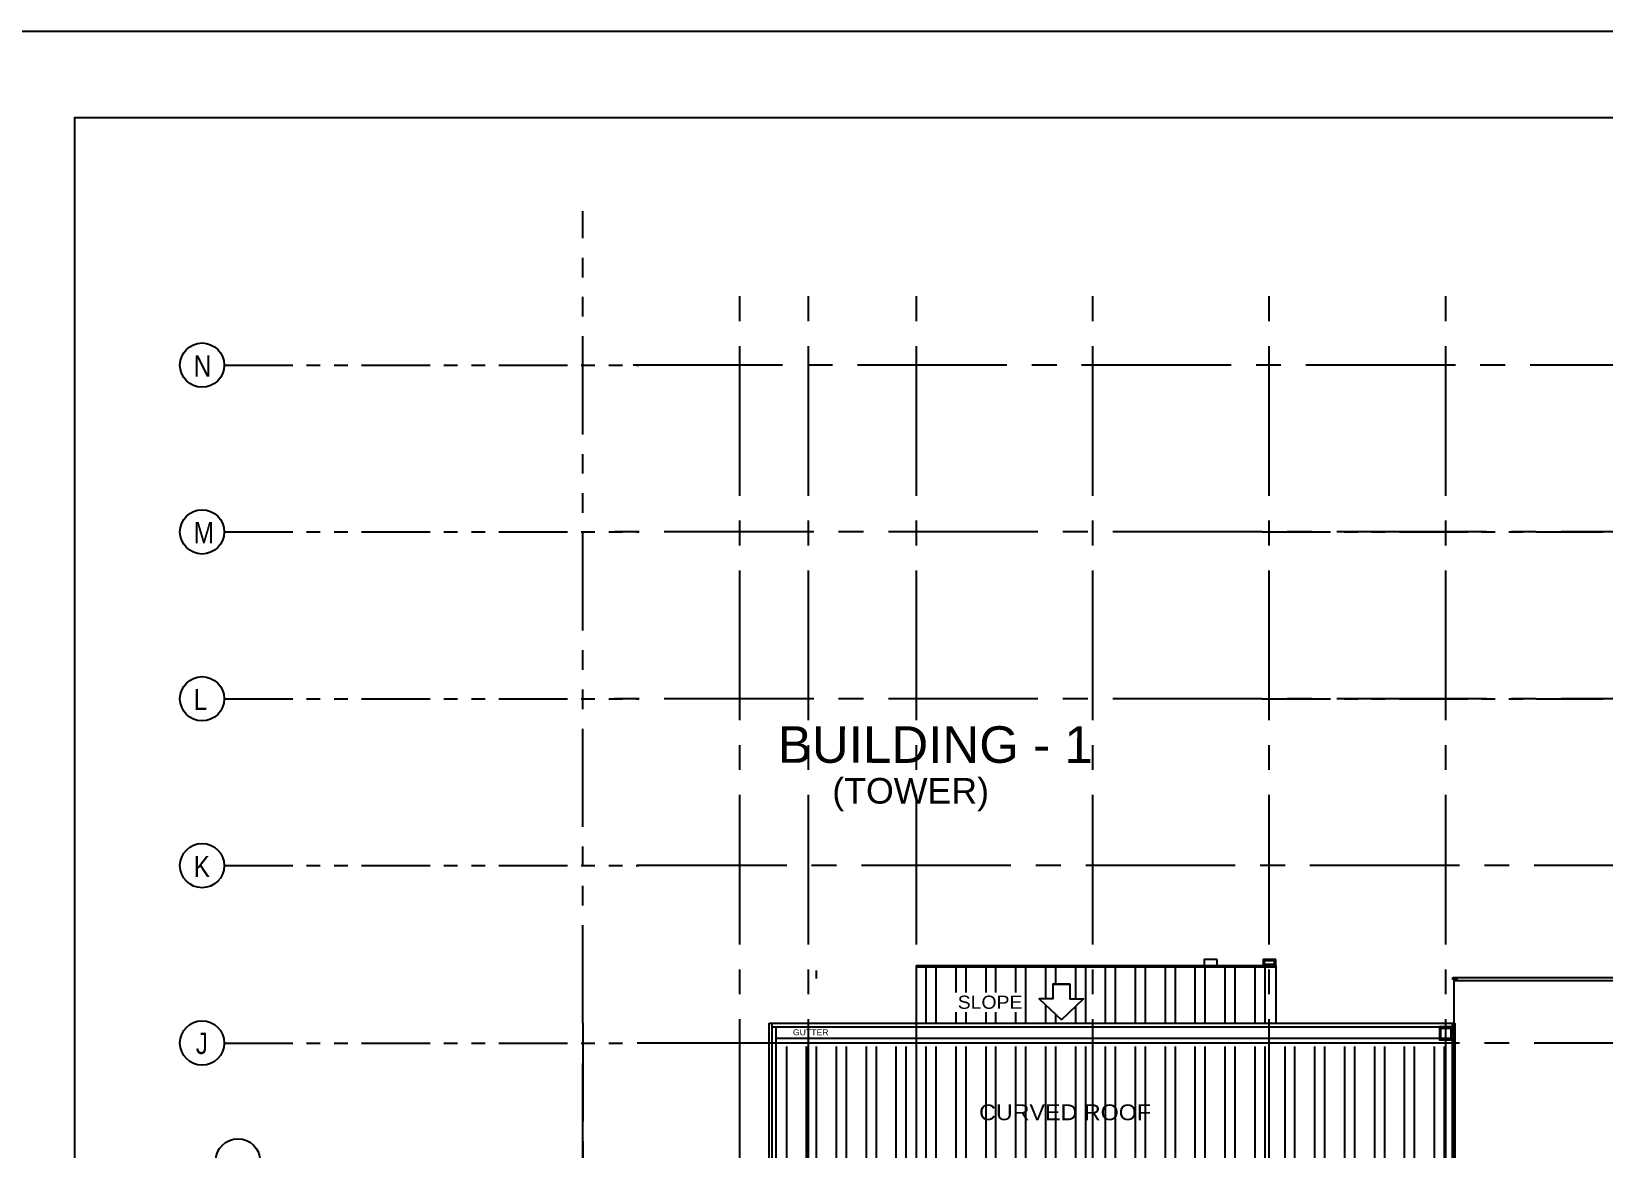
# Model space of a CAD drawing. Header units: millimetres. Extents: x 2148 to 2681, y 758 to 986.
# Drawn here: x 2580.95 to 2621.02, y 957.78 to 986.24 of the extents above; entities that cross this region are included whole.
import ezdxf

# ---------------------------------------------------------------- set-up
doc = ezdxf.new("R2010")
doc.units = ezdxf.units.MM
for name, pattern in [('CENTER2', [28.575, 19.05, -3.175, 3.175, -3.175]), ('PHANTOM2', [1.25, 0.625, -0.125, 0.125, -0.125, 0.125, -0.125]), ('PHANTOMX2', [5, 2.5, -0.5, 0.5, -0.5, 0.5, -0.5])]:
    doc.linetypes.add(name, pattern=pattern)
for name, color, linetype in [('3TX-TITLE', 3, 'Continuous'), ('cladding', 2, 'Continuous'), ('COLUMN', 7, 'Continuous'), ('D', 1, 'Continuous'), ('DIM', 20, 'Continuous'), ('DR', 7, 'Continuous'), ('ELAYOUT', 4, 'Continuous'), ('grid', 241, 'PHANTOMX2'), ('HATCH', 8, 'Continuous'), ('S-COLS', 6, 'Continuous'), ('S_GRID LINES', 252, 'Continuous'), ('TEXT', 6, 'Continuous'), ('wall', 4, 'Continuous')]:
    doc.layers.add(name, color=color, linetype=linetype)
doc.styles.add('ARIALNW', font='ARIALN.TTF')
doc.styles.add('MMTX$0$ESMX$0$X-OPTA1D', font='x-opta1d')
doc.styles.add('SWISS', font='swissl.ttf')
pattern_1 = [(90, (1e-12, -76.2), (-0.762, 6e-17), []), (90, (0.254, -75.946), (-0.762, 6e-17), [])]

# ---------------------------------------------------------------- blocks, each defined once
blk = doc.blocks.new('A$C1DB67A09')
at = {"layer": 'Defpoints', "ltscale": 0.5, "elevation": 0}
blk.add_lwpolyline([(7.292, -83.48), (108.892, -83.48), (108.892, -7.28), (7.292, -7.28)], close=True, dxfattribs=at)
at = {"layer": 'wall', "color": 16, "linetype": 'ByBlock', "ltscale": 1.5, "elevation": 0}
blk.add_lwpolyline([(9.492, -81.28), (106.692, -81.28), (106.692, -9.48), (9.492, -9.48)], close=True, dxfattribs=at)

msp = doc.modelspace()

# ---------------------------------------------------------------- hatches: boundary and pattern name
at = {"layer": 'HATCH', "linetype": 'ByBlock', "ltscale": 0.5}
h = msp.add_hatch(dxfattribs=at)
h.set_pattern_fill('ANSI32', color=256, scale=0.08, angle=45, style=0)
h.paths.add_polyline_path([(2600.754194, 962.2535048), (2600.754194, 961.9636304), (2601.3773331, 962.4123399), (2601.3773331, 962.442268), (2601.3188546, 962.442268)])
h = msp.add_hatch(dxfattribs=at)
h.set_pattern_fill('ANSI32', color=256, scale=0.08, angle=45, style=0)
h.set_pattern_definition(pattern_1)
h.paths.add_polyline_path([(2607.7651285, 961.5981507), (2607.1988268, 961.0664372), (2606.6325251, 961.5981507), (2606.980601, 961.5981507), (2606.980601, 961.9685417), (2607.4170526, 961.9685417), (2607.4170526, 961.5981507)], flags=16)
h.paths.add_polyline_path([(2604.4735153, 961.2589287), (2606.2783153, 961.2589287), (2606.2783153, 961.7629287), (2604.4735153, 961.7629287)], flags=16)
h.paths.add_polyline_path([(2603.5018229, 962.4123399), (2603.5018229, 960.9738663), (2612.6674417, 960.9738663), (2612.6674417, 962.4123399)])
h = msp.add_hatch(dxfattribs=at)
h.set_pattern_fill('ANSI32', color=256, scale=0.08, angle=45, style=0)
h.set_pattern_definition(pattern_1)
h.paths.add_polyline_path([(2599.7516294, 960.9738663), (2599.7516369, 961.2417099), (2599.7513547, 961.2415067), (2599.7513547, 960.9738663)])
h = msp.add_hatch(dxfattribs=at)
h.set_pattern_fill('ANSI32', color=256, scale=0.08, angle=45, style=0)
h.set_pattern_definition(pattern_1)
h.paths.add_polyline_path([(2599.9668897, 960.3854538), (2599.9668897, 955.9703176), (2607.9989709, 955.9703176), (2607.9989709, 960.3854538)])
h = msp.add_hatch(dxfattribs=at)
h.set_pattern_fill('ANSI32', color=256, scale=0.08, angle=45, style=0)
h.set_pattern_definition(pattern_1)
h.paths.add_polyline_path([(2612.4989709, 960.3854538), (2607.9989709, 960.3854538), (2607.9989709, 955.9703176), (2608.8104549, 955.9703176), (2608.8104549, 956.5890203), (2608.1888909, 956.5890203), (2609.2001439, 957.5385086), (2610.2113969, 956.5890203), (2609.5898328, 956.5890203), (2609.5898328, 955.9703176), (2612.4989709, 955.9703176)])
h = msp.add_hatch(dxfattribs=at)
h.set_pattern_fill('ANSI32', color=256, scale=0.08, angle=45, style=0)
h.set_pattern_definition(pattern_1)
h.paths.add_polyline_path([(2616.9989709, 960.3854538), (2612.4989709, 960.3854538), (2612.4989709, 955.9703176), (2616.9989709, 955.9703176)])

# ---------------------------------------------------------------- linework, layer by layer
at = {"ltscale": 0.05, "elevation": 0}
msp.add_lwpolyline([(2599.9293268, 960.5926838), (2617.163657, 960.5926838), (2617.163657, 960.4671464), (2599.9293268, 960.4671464)], dxfattribs=at)
for centre in [(2585.2979625, 977.7400962), (2585.2979625, 973.4910905), (2585.2979625, 969.2420849), (2585.2982764, 964.9898693, 0), (2585.2981187, 960.4722324), (2586.2138619, 957.469311, 0)]:
    msp.add_circle(centre, 0.5634965)
at = {"layer": '3TX-TITLE', "linetype": 'PHANTOM2', "ltscale": 4}
msp.add_line((2595.0018229, 960.9754912, 0), (2595.0018229, 981.6577326, 0), dxfattribs=at)
at = {"layer": '3TX-TITLE', "linetype": 'PHANTOM2', "ltscale": 4, "elevation": 0}
msp.add_lwpolyline([(2595.0018229, 960.9754912), (2595.0018229, 922.9776771)], dxfattribs=at)
at = {"layer": 'cladding'}
for p, q in [((2617.2120895, 962.0654234, 0), (2622.0288431, 962.0654234, 0)), ((2617.2276125, 962.1404234, 0), (2622.0288431, 962.1404234, 0))]:
    msp.add_line(p, q, dxfattribs=at)
at = {"layer": 'cladding', "elevation": 0}
for points in [[(2612.4005223, 962.4514503), (2612.5021871, 962.4514503), (2612.5021871, 962.4123399), (2612.4005223, 962.4123399)], [(2617.1767801, 962.1404234), (2617.2784449, 962.1404234), (2617.2784449, 962.1013131), (2617.1767801, 962.1013131)]]:
    msp.add_lwpolyline(points, close=True, dxfattribs=at)
at = {"layer": 'COLUMN', "color": 4, "lineweight": -3, "ltscale": 0.05, "elevation": 0}
for points in [[(2611.1674417, 962.6033101), (2610.8412806, 962.6033101), (2610.8412806, 962.442268), (2611.1674417, 962.442268)], [(2612.6674417, 962.6033101), (2612.3412806, 962.6033101), (2612.3412806, 962.442268), (2612.6674417, 962.442268)], [(2617.1620515, 960.881811), (2616.8358904, 960.881811), (2616.8358904, 960.5536498), (2617.1620515, 960.5536498)]]:
    msp.add_lwpolyline(points, close=True, dxfattribs=at)
at = {"layer": 'COLUMN', "color": 2, "lineweight": -3, "ltscale": 0.05, "elevation": 0}
for points in [[(2612.6549417, 962.5908101), (2612.3537806, 962.5908101), (2612.3537806, 962.454768), (2612.6549417, 962.454768)], [(2617.1495515, 960.869311), (2616.8483904, 960.869311), (2616.8483904, 960.5661498), (2617.1495515, 960.5661498)]]:
    msp.add_lwpolyline(points, close=True, dxfattribs=at)
at = {"layer": 'D', "ltscale": 0.5}
for p, q in [((2617.163657, 955.7270678), (2617.163657, 960.9738663)), ((2617.238657, 955.7270678), (2617.238657, 960.9738663))]:
    msp.add_line(p, q, dxfattribs=at)
at = {"layer": 'Defpoints', "ltscale": 0.5, "elevation": 0}
msp.add_lwpolyline([(2579.8500187, 910.0388045), (2681.4500187, 910.0388045), (2681.4500187, 986.2388045), (2579.8500187, 986.2388045)], close=True, dxfattribs=at)
at = {"layer": 'DR', "ltscale": 10}
for p, q in [((2603.5018229, 962.442268, 0), (2612.6674417, 962.442268)), ((2603.5018229, 962.442268, 0), (2603.5018229, 960.9738663, 0)), ((2603.5018229, 962.4123399, 0), (2612.6674417, 962.4123399)), ((2603.5018229, 962.4123399, 0), (2612.6674417, 962.4123399)), ((2612.6674417, 962.442268), (2612.6674417, 960.9738663)), ((2617.2120895, 951.2076861, 0), (2617.2120895, 962.1013131, 0)), ((2599.7513547, 951.2109359, 0), (2599.751656, 960.9738663, 0)), ((2599.7543268, 960.9738663, 0), (2617.2120895, 960.9738663)), ((2599.7543268, 951.2625608, 0), (2599.7543268, 960.9738663, 0)), ((2599.8293268, 951.2625608, 0), (2599.8293268, 960.9738663, 0)), ((2599.8293268, 960.8855002, 0), (2617.2120895, 960.8855002)), ((2599.9293268, 951.2625608, 0), (2599.9293268, 960.8855002, 0))]:
    msp.add_line(p, q, dxfattribs=at)
at = {"layer": 'ELAYOUT', "linetype": 'ByBlock', "ltscale": 0.5}
msp.add_line((2595.0018229, 956.6997737, 0), (2595.0018229, 959.9497737, 0), dxfattribs=at)
at = {"layer": 'ELAYOUT', "linetype": 'ByBlock', "ltscale": 0.5, "elevation": 0}
for points in [[(2607.4170526, 961.9685417), (2606.980601, 961.9685417), (2606.980601, 961.5981507), (2606.6325251, 961.5981507), (2607.1988268, 961.0664372)], [(2606.980601, 961.9685417), (2607.4170526, 961.9685417), (2607.4170526, 961.5981507), (2607.7651285, 961.5981507), (2607.1988268, 961.0664372)]]:
    msp.add_lwpolyline(points, dxfattribs=at)
at = {"layer": 'grid', "ltscale": 0.7}
for p, q in [((2585.861773, 977.7411715, 0), (2596.4337052, 977.7411715, 0)), ((2585.861459, 973.4910905), (2596.4333912, 973.4910905, 0)), ((2612.3061095, 973.4910905, 0), (2620.9981792, 973.4910905, 0)), ((2585.861459, 969.2420849), (2596.4333912, 969.2420849, 0)), ((2612.3061095, 969.2420849, 0), (2620.9981792, 969.2420849, 0)), ((2585.861773, 964.9898693, 0), (2596.4337052, 964.9898693, 0)), ((2585.8616153, 960.4722324, 0), (2596.293236, 960.4722324, 0))]:
    msp.add_line(p, q, dxfattribs=at)
at = {"layer": 'S-COLS', "elevation": 0}
for points in [[(2612.3743612, 962.5708101), (2612.3543612, 962.5819713), (2612.3543612, 962.4654346), (2612.3743612, 962.4765957)], [(2612.3743612, 962.5708101), (2612.6343612, 962.5708101), (2612.6455223, 962.5908101), (2612.3632, 962.5908101)], [(2612.3743612, 962.4779292), (2612.6343612, 962.4779292), (2612.6455223, 962.4579292), (2612.3632, 962.4579292)], [(2612.6343612, 962.5708101), (2612.6543612, 962.5819713), (2612.6543612, 962.466768), (2612.6343612, 962.4779292)], [(2616.8689709, 960.849311), (2616.8489709, 960.8604721), (2616.8489709, 960.5781498), (2616.8689709, 960.589311)], [(2616.8689709, 960.849311), (2617.1289709, 960.849311), (2617.1401321, 960.869311), (2616.8578098, 960.869311)], [(2617.1289709, 960.849311), (2617.1489709, 960.8604721), (2617.1489709, 960.5781498), (2617.1289709, 960.589311)], [(2616.8689709, 960.589311), (2617.1289709, 960.589311), (2617.1401321, 960.569311), (2616.8578098, 960.569311)]]:
    msp.add_lwpolyline(points, close=True, dxfattribs=at)
at = {"layer": 'S_GRID LINES', "linetype": 'CENTER2', "ltscale": 0.2}
for p, q in [((2599.001509, 922.9776771, 0), (2599.001509, 979.8917928, 0)), ((2600.754194, 922.9776771), (2600.754194, 979.8917928)), ((2603.5043609, 922.9776771, 0), (2603.5043609, 979.8917928, 0)), ((2607.9989709, 922.9776771, 0), (2607.9989709, 979.8917928, 0)), ((2612.4989709, 922.9776771, 0), (2612.4989709, 979.8917928, 0)), ((2616.9989709, 922.9776771, 0), (2616.9989709, 979.8917928, 0)), ((2657.2446832, 977.7411715, 0), (2595.6468887, 977.7411715, 0)), ((2658.0372458, 973.4910905, 0), (2595.5264967, 973.4910905, 0)), ((2658.0372458, 969.2420849, 0), (2595.5264967, 969.2420849, 0)), ((2657.3496173, 964.9914942, 0), (2595.7518229, 964.9914942, 0)), ((2607.9989709, 922.9776771, 0), (2607.9989709, 960.9754912, 0)), ((2657.3496173, 960.4722324, 0), (2595.7518229, 960.4722324, 0))]:
    msp.add_line(p, q, dxfattribs=at)

# ---------------------------------------------------------------- block references
at = {"layer": 'DIM', "color": 8}
msp.add_blockref('A$C1DB67A09', (2572.558248, 993.5189005), dxfattribs=at)

# ---------------------------------------------------------------- texts
at = {"color": 2, "style": 'MMTX$0$ESMX$0$X-OPTA1D', "width": 1.1}
for s, height, p in [('SLOPE', 0.336, (2604.5575153, 961.3429287)), ('GUTTER', 0.15, (2600.3574167, 960.6705765, 0)), ('CURVED ROOF', 0.4032, (2605.1022191, 958.5054924, 0))]:
    msp.add_text(s, height=height, dxfattribs=at).set_placement(p)
at = {"layer": 'TEXT', "style": 'SWISS'}
for s, height, p in [('BUILDING - 1', 0.931411859, (2599.9730417, 967.6093038, 0.0000003)), ('(TOWER)', 0.6519883, (2601.3600021, 966.5706085, 0.0000002))]:
    msp.add_text(s, height=height, rotation=359.98971085, dxfattribs=at).set_placement(p)
at = {"layer": 'TEXT', "char_height": 0.54, "width": 3.396423809, "attachment_point": 1, "style": 'ARIALNW'}
for s, insert in [('N', (2585.086883, 977.9892252)), ('M', (2585.086883, 973.7402195)), ('L', (2585.086883, 969.4912139)), ('K', (2585.087197, 965.2389983, 0)), ('J', (2585.1395655, 960.7320745))]:
    msp.add_mtext(s, dxfattribs=dict(at, insert=insert))

doc.saveas('drawing.dxf')
